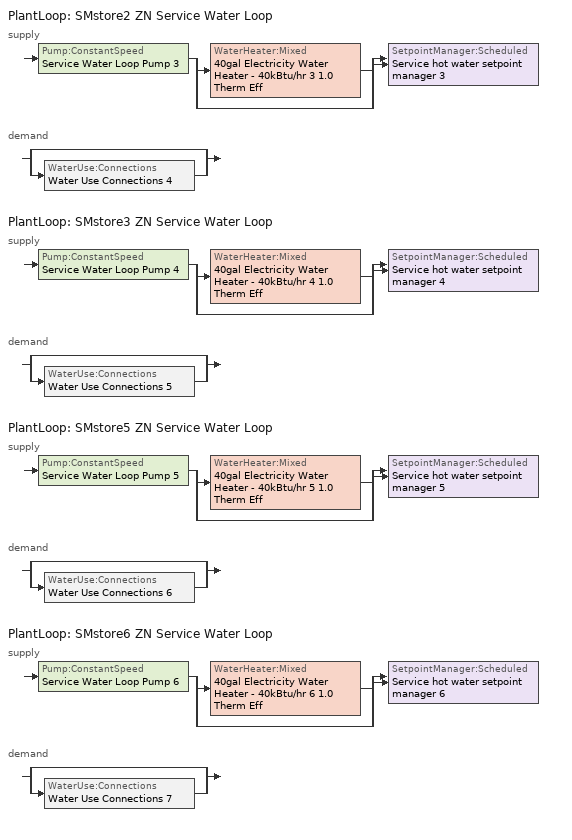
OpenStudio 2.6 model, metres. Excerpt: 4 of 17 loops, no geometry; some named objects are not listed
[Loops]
PlantLoop 'SMstore2 ZN Service Water Loop'
 supply: Pump:ConstantSpeed 'Service Water Loop Pump 3' > split
  | WaterHeater:Mixed '40gal Electricity Water Heater - 40kBtu/hr 3 1.0 Therm Eff'
  | bypass
  join > SetpointManager:Scheduled 'Service hot water setpoint manager 3'
 demand: split
  | bypass
  | WaterUse:Connections 'Water Use Connections 4'
PlantLoop 'SMstore3 ZN Service Water Loop'
 supply: Pump:ConstantSpeed 'Service Water Loop Pump 4' > split
  | WaterHeater:Mixed '40gal Electricity Water Heater - 40kBtu/hr 4 1.0 Therm Eff'
  | bypass
  join > SetpointManager:Scheduled 'Service hot water setpoint manager 4'
 demand: split
  | bypass
  | WaterUse:Connections 'Water Use Connections 5'
PlantLoop 'SMstore5 ZN Service Water Loop'
 supply: Pump:ConstantSpeed 'Service Water Loop Pump 5' > split
  | WaterHeater:Mixed '40gal Electricity Water Heater - 40kBtu/hr 5 1.0 Therm Eff'
  | bypass
  join > SetpointManager:Scheduled 'Service hot water setpoint manager 5'
 demand: split
  | bypass
  | WaterUse:Connections 'Water Use Connections 6'
PlantLoop 'SMstore6 ZN Service Water Loop'
 supply: Pump:ConstantSpeed 'Service Water Loop Pump 6' > split
  | WaterHeater:Mixed '40gal Electricity Water Heater - 40kBtu/hr 6 1.0 Therm Eff'
  | bypass
  join > SetpointManager:Scheduled 'Service hot water setpoint manager 6'
 demand: split
  | bypass
  | WaterUse:Connections 'Water Use Connections 7'
[PlantLoop] Glycol Concentration=0; Maximum Loop Temperature {C}=60; Minimum Loop Temperature {C}=10; Plant Loop Volume {m3}=Autocalculate; Load Distribution Scheme=Optimal
SMstore2 ZN Service Water Loop; SMstore3 ZN Service Water Loop; SMstore5 ZN Service Water Loop; SMstore6 ZN Service Water Loop
[Sizing:Plant] Loop Type=Heating; Design Loop Exit Temperature {C}=60; Loop Design Temperature Difference {deltaC}=5; Sizing Option=NonCoincident; Zone Timesteps in Averaging Window=1; Coincident Sizing Factor Mode=None
SMstore2 ZN Service Water Loop; SMstore3 ZN Service Water Loop; SMstore5 ZN Service Water Loop; SMstore6 ZN Service Water Loop
[SetpointManager:Scheduled] Control Variable=Temperature
Name | Schedule
Service hot water setpoint manager 3 | Service Water Loop Temp - 140F 3
Service hot water setpoint manager 4 | Service Water Loop Temp - 140F 4
Service hot water setpoint manager 5 | Service Water Loop Temp - 140F 5
Service hot water setpoint manager 6 | Service Water Loop Temp - 140F 6
[Pump:ConstantSpeed] Rated Flow Rate {m3/s}=autosize; Rated Pump Head {Pa}=0.001; Rated Power Consumption {W}=autosize; Motor Efficiency=0.825; Fraction of Motor Inefficiencies to Fluid Stream=0; Pump Control Type=Intermittent; Design Power Sizing Method=PowerPerFlowPerPressure; Design Electric Power per Unit Flow Rate {W/(m3/s)}=348701.1; Design Shaft Power per Unit Flow Rate per Unit Head {W-s/m3-Pa}=1.28205
Service Water Loop Pump 3; Service Water Loop Pump 4; Service Water Loop Pump 5; Service Water Loop Pump 6
[WaterHeater:Mixed] Tank Volume {m3}=0.151416; Deadband Temperature Difference {deltaC}=2; Maximum Temperature Limit {C}=82.2222; Heater Control Type=Cycle; Heater Maximum Capacity {W}=11722.8; Heater Fuel Type=Electricity; Heater Thermal Efficiency=1; Off Cycle Parasitic Fuel Consumption Rate {W}=173; Off Cycle Parasitic Fuel Type=Electricity; Off Cycle Parasitic Heat Fraction to Tank=0.8; On Cycle Parasitic Fuel Consumption Rate {W}=173; On Cycle Parasitic Fuel Type=Electricity; On Cycle Parasitic Heat Fraction to Tank=0; Ambient Temperature Indicator=ThermalZone; Off Cycle Loss Coefficient to Ambient Temperature {W/K}=1.87331; On Cycle Loss Coefficient to Ambient Temperature {W/K}=1.87331; Use Side Effectiveness=1; Source Side Effectiveness=1; Use Side Design Flow Rate {m3/s}=autosize; Source Side Design Flow Rate {m3/s}=autosize; Indirect Water Heating Recovery Time {hr}=1.5; Source Side Flow Control Mode=IndirectHeatPrimarySetpoint
Name | Setpoint Temperature Schedule | Ambient Temperature Schedule | Ambient Temperature Thermal Zone
40gal Electricity Water Heater - 40kBtu/hr 3 1.0 Therm Eff | Service Water Loop Temp - 140F 3 | Schedule Ruleset 7 | SMstore2 ZN
40gal Electricity Water Heater - 40kBtu/hr 4 1.0 Therm Eff | Service Water Loop Temp - 140F 4 | Schedule Ruleset 9 | SMstore3 ZN
40gal Electricity Water Heater - 40kBtu/hr 5 1.0 Therm Eff | Service Water Loop Temp - 140F 5 | Schedule Ruleset 11 | SMstore5 ZN
40gal Electricity Water Heater - 40kBtu/hr 6 1.0 Therm Eff | Service Water Loop Temp - 140F 6 | Schedule Ruleset 13 | SMstore6 ZN
[WaterUse:Connections]
Name | Water Use Equipment Name 1
Water Use Connections 4 | Smstore2 Service Water Use 0.03gal/min
Water Use Connections 5 | Smstore3 Service Water Use 0.03gal/min
Water Use Connections 6 | Smstore5 Service Water Use 0.03gal/min
Water Use Connections 7 | Smstore6 Service Water Use 0.03gal/min
[WaterUse:Equipment:Definition] Peak Flow Rate {m3/s}=1.89271e-06
Name | Target Temperature Schedule | Sensible Fraction Schedule | Latent Fraction Schedule
Main Service Water Use Def 0.03gal/min 3 | Mixed Water At Faucet Temp - 120F 3 | Fraction Sensible - 0.2 3 | Fraction Latent - 0.05 3
Main Service Water Use Def 0.03gal/min 4 | Mixed Water At Faucet Temp - 120F 4 | Fraction Sensible - 0.2 4 | Fraction Latent - 0.05 4
Main Service Water Use Def 0.03gal/min 5 | Mixed Water At Faucet Temp - 120F 5 | Fraction Sensible - 0.2 5 | Fraction Latent - 0.05 5
Main Service Water Use Def 0.03gal/min 6 | Mixed Water At Faucet Temp - 120F 6 | Fraction Sensible - 0.2 6 | Fraction Latent - 0.05 6
[WaterUse:Equipment]
Name | Water Use Equipment Definition | Space | Flow Rate Fraction Schedule
Smstore2 Service Water Use 0.03gal/min | Main Service Water Use Def 0.03gal/min 3 | SMstore2 | RetailStripmall Type2_SWH_SCH
Smstore3 Service Water Use 0.03gal/min | Main Service Water Use Def 0.03gal/min 4 | SMstore3 | RetailStripmall Type2_SWH_SCH
Smstore5 Service Water Use 0.03gal/min | Main Service Water Use Def 0.03gal/min 5 | SMstore5 | RetailStripmall Type3_SWH_SCH
Smstore6 Service Water Use 0.03gal/min | Main Service Water Use Def 0.03gal/min 6 | SMstore6 | RetailStripmall Type3_SWH_SCH
[Schedule:Ruleset]
RetailStripmall Type3_SWH_SCH: Default Day Schedule=RetailStripmall Type3_SWH_SCH Default; Summer Design Day Schedule=RetailStripmall Type3_SWH_SCH Summer Design Day; Winter Design Day Schedule=RetailStripmall Type3_SWH_SCH Winter Design Day
Service Water Loop Temp - 140F 3: Default Day Schedule=Service Water Loop Temp - 140F Default 3
Schedule Ruleset 7: Default Day Schedule=Schedule Day 66
Fraction Sensible - 0.2 3: Default Day Schedule=Schedule Day 68
Fraction Latent - 0.05 3: Default Day Schedule=Schedule Day 69
Mixed Water At Faucet Temp - 120F 3: Default Day Schedule=Schedule Day 70
RetailStripmall Type2_SWH_SCH: Default Day Schedule=RetailStripmall Type2_SWH_SCH Default; Summer Design Day Schedule=RetailStripmall Type2_SWH_SCH Summer Design Day; Winter Design Day Schedule=RetailStripmall Type2_SWH_SCH Winter Design Day
Service Water Loop Temp - 140F 4: Default Day Schedule=Service Water Loop Temp - 140F Default 4
Schedule Ruleset 9: Default Day Schedule=Schedule Day 73
Fraction Sensible - 0.2 4: Default Day Schedule=Schedule Day 75
Fraction Latent - 0.05 4: Default Day Schedule=Schedule Day 76
Mixed Water At Faucet Temp - 120F 4: Default Day Schedule=Schedule Day 77
Service Water Loop Temp - 140F 5: Default Day Schedule=Service Water Loop Temp - 140F Default 5
Schedule Ruleset 11: Default Day Schedule=Schedule Day 78
Fraction Sensible - 0.2 5: Default Day Schedule=Schedule Day 80
Fraction Latent - 0.05 5: Default Day Schedule=Schedule Day 81
Mixed Water At Faucet Temp - 120F 5: Default Day Schedule=Schedule Day 82
Service Water Loop Temp - 140F 6: Default Day Schedule=Service Water Loop Temp - 140F Default 6
Schedule Ruleset 13: Default Day Schedule=Schedule Day 83
Fraction Sensible - 0.2 6: Default Day Schedule=Schedule Day 85
Fraction Latent - 0.05 6: Default Day Schedule=Schedule Day 86
Mixed Water At Faucet Temp - 120F 6: Default Day Schedule=Schedule Day 87
[Schedule:Day]
RetailStripmall Type3_SWH_SCH Default: 10, 0, 0, 11, 0, 0.12, 12, 0, 0.29, 13, 0, 0.31, 15, 0, 0.36, 16, 0, 0.34, 17, 0, 0.35, 18, 0, 0.37, 24, 0, 0
RetailStripmall Type3_SWH_SCH Summer Design Day; RetailStripmall Type3_SWH_SCH SmrDsn|Wkdy Day: 9, 0, 0, 10, 0, 0.15, 11, 0, 0.25, 12, 0, 0.41, 13, 0, 0.57, 14, 0, 0.62, 15, 0, 0.61, 16, 0, 0.5, 17, 0, 0.45, 18, 0, 0.46, 19, 0, 0.47, 20, 0, 0.42, 21, 0, 0.34, 24, 0, 0
RetailStripmall Type3_SWH_SCH Winter Design Day; RetailStripmall Type3_SWH_SCH WntrDsn|Sat Day: 9, 0, 0, 10, 0, 0.2, 11, 0, 0.27, 12, 0, 0.42, 13, 0, 0.54, 14, 0, 0.59, 15, 0, 0.6, 16, 0, 0.49, 17, 0, 0.48, 18, 0, 0.47, 19, 0, 0.46, 24, 0, 0
Service Water Loop Temp - 140F Default 3; Service Water Loop Temp - 140F Default 4; Service Water Loop Temp - 140F Default 5; Service Water Loop Temp - 140F Default 6: 24, 0, 60
Schedule Day 66; Schedule Day 73; Schedule Day 78; Schedule Day 83: 24, 0, 22
Schedule Day 68; Schedule Day 75; Schedule Day 80; Schedule Day 85: 24, 0, 0.2
Schedule Day 69; Schedule Day 76; Schedule Day 81; Schedule Day 86: 24, 0, 0.05
Schedule Day 70; Schedule Day 77; Schedule Day 82; Schedule Day 87: 24, 0, 48.8889
RetailStripmall Type2_SWH_SCH Default: 9, 0, 0, 10, 0, 0.12, 11, 0, 0.14, 12, 0, 0.29, 13, 0, 0.33, 14, 0, 0.4, 15, 0, 0.36, 16, 0, 0.37, 17, 0, 0.35, 18, 0, 0.37, 24, 0, 0
RetailStripmall Type2_SWH_SCH Summer Design Day; RetailStripmall Type2_SWH_SCH SmrDsn|Wkdy Day: 8, 0, 0, 9, 0, 0.15, 10, 0, 0.23, 11, 0, 0.32, 12, 0, 0.41, 13, 0, 0.57, 14, 0, 0.62, 15, 0, 0.61, 16, 0, 0.5, 17, 0, 0.45, 18, 0, 0.46, 19, 0, 0.47, 20, 0, 0.42, 21, 0, 0.34, 24, 0, 0
RetailStripmall Type2_SWH_SCH Winter Design Day; RetailStripmall Type2_SWH_SCH WntrDsn|Sat Day: 8, 0, 0, 9, 0, 0.2, 10, 0, 0.24, 11, 0, 0.27, 12, 0, 0.42, 13, 0, 0.54, 14, 0, 0.62, 15, 0, 0.6, 16, 0, 0.5, 17, 0, 0.48, 18, 0, 0.47, 19, 0, 0.34, 24, 0, 0
[Schedule:Rule] Date Specification Type=DateRange; Start Month=1; Start Day=1; End Month=12; End Day=31
Name | Schedule Ruleset | Rule Order | Day Schedule | Apply Monday | Apply Tuesday | Apply Wednesday | Apply Thursday | Apply Friday | Apply Saturday
Schedule Rule 41 | RetailStripmall Type3_SWH_SCH | 1 | RetailStripmall Type3_SWH_SCH SmrDsn|Wkdy Day | Yes | Yes | Yes | Yes | Yes
Schedule Rule 42 | RetailStripmall Type3_SWH_SCH | 0 | RetailStripmall Type3_SWH_SCH WntrDsn|Sat Day |  |  |  |  |  | Yes
Schedule Rule 43 | RetailStripmall Type2_SWH_SCH | 1 | RetailStripmall Type2_SWH_SCH SmrDsn|Wkdy Day | Yes | Yes | Yes | Yes | Yes
Schedule Rule 44 | RetailStripmall Type2_SWH_SCH | 0 | RetailStripmall Type2_SWH_SCH WntrDsn|Sat Day |  |  |  |  |  | Yes
